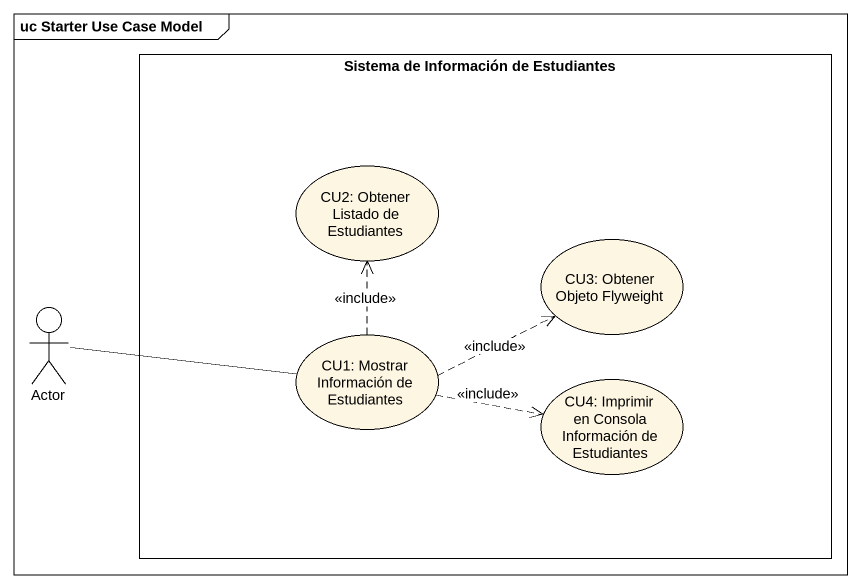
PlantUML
@startuml
mainframe uc Starter Use Case Model
rectangle "Sistema de Información de Estudiantes" as Sistema_de_Información_de {
  usecase "CU2: Obtener Listado de Estudiantes" as CU2_Obtener_Listado_de
  usecase "CU3: Obtener Objeto Flyweight" as CU3_Obtener_Objeto_Flyweight
  usecase "CU1: Mostrar Información de Estudiantes" as CU1_Mostrar_Información_de
  usecase "CU4: Imprimir en Consola Información de Estudiantes" as CU4_Imprimir_en_Consola
}
actor "Actor" as Actor_
Actor_ -right- CU1_Mostrar_Información_de
CU1_Mostrar_Información_de .up.> CU2_Obtener_Listado_de : <<include>>
CU1_Mostrar_Información_de .right.> CU3_Obtener_Objeto_Flyweight : <<include>>
CU1_Mostrar_Información_de .right.> CU4_Imprimir_en_Consola : <<include>>
@enduml
